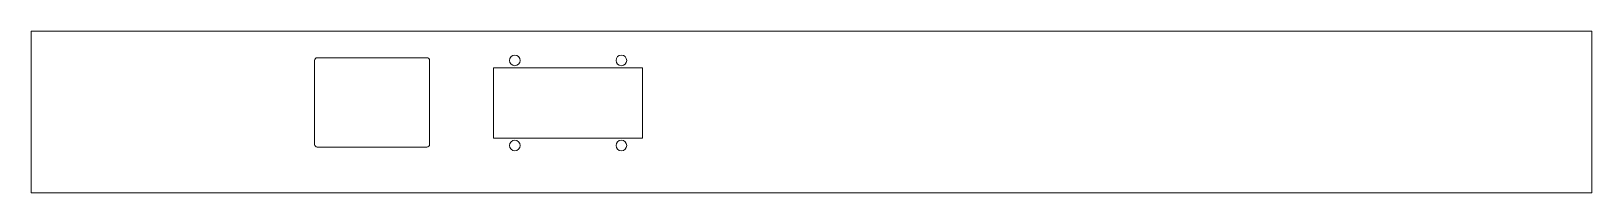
# Model space of a CAD drawing. Header units: millimetres. Extents: x 0 to 1465, y 0 to 152.
import ezdxf

# ---------------------------------------------------------------- set-up
doc = ezdxf.new("R2010")
doc.units = ezdxf.units.MM
doc.layers.get('0').update_dxf_attribs({"linetype": 'CONTINUOUS', "lineweight": 0})

msp = doc.modelspace()

# ---------------------------------------------------------------- linework, layer by layer
for p, q in [((0, 0), (0, 152)), ((266, 124.5), (266, 45.5)), ((371.5, 127), (268.5, 127)), ((374, 45.5), (374, 124.5)), ((434, 51.5), (434, 117.5)), ((574, 117.5), (434, 117.5)), ((574, 51.5), (574, 117.5)), ((434, 51.5), (574, 51.5)), ((268.5, 43), (371.5, 43))]:
    msp.add_line(p, q)
at = {"linetype": 'CONTINUOUS', "lineweight": 0}
for p, q in [((0, 152), (1465, 152)), ((1465, 0), (1465, 152)), ((0, 0), (1465, 0))]:
    msp.add_line(p, q, dxfattribs=at)
for centre in [(454, 124.5), (554, 124.5), (454, 44.5), (554, 44.5)]:
    msp.add_circle(centre, 5)
for centre, start, end in [((268.5, 124.5), 90, 180), ((371.5, 124.5), 0, 90), ((268.5, 45.5), 180, 270), ((371.5, 45.5), 270, 0)]:
    msp.add_arc(centre, 2.5, start, end)

doc.saveas('drawing.dxf')
